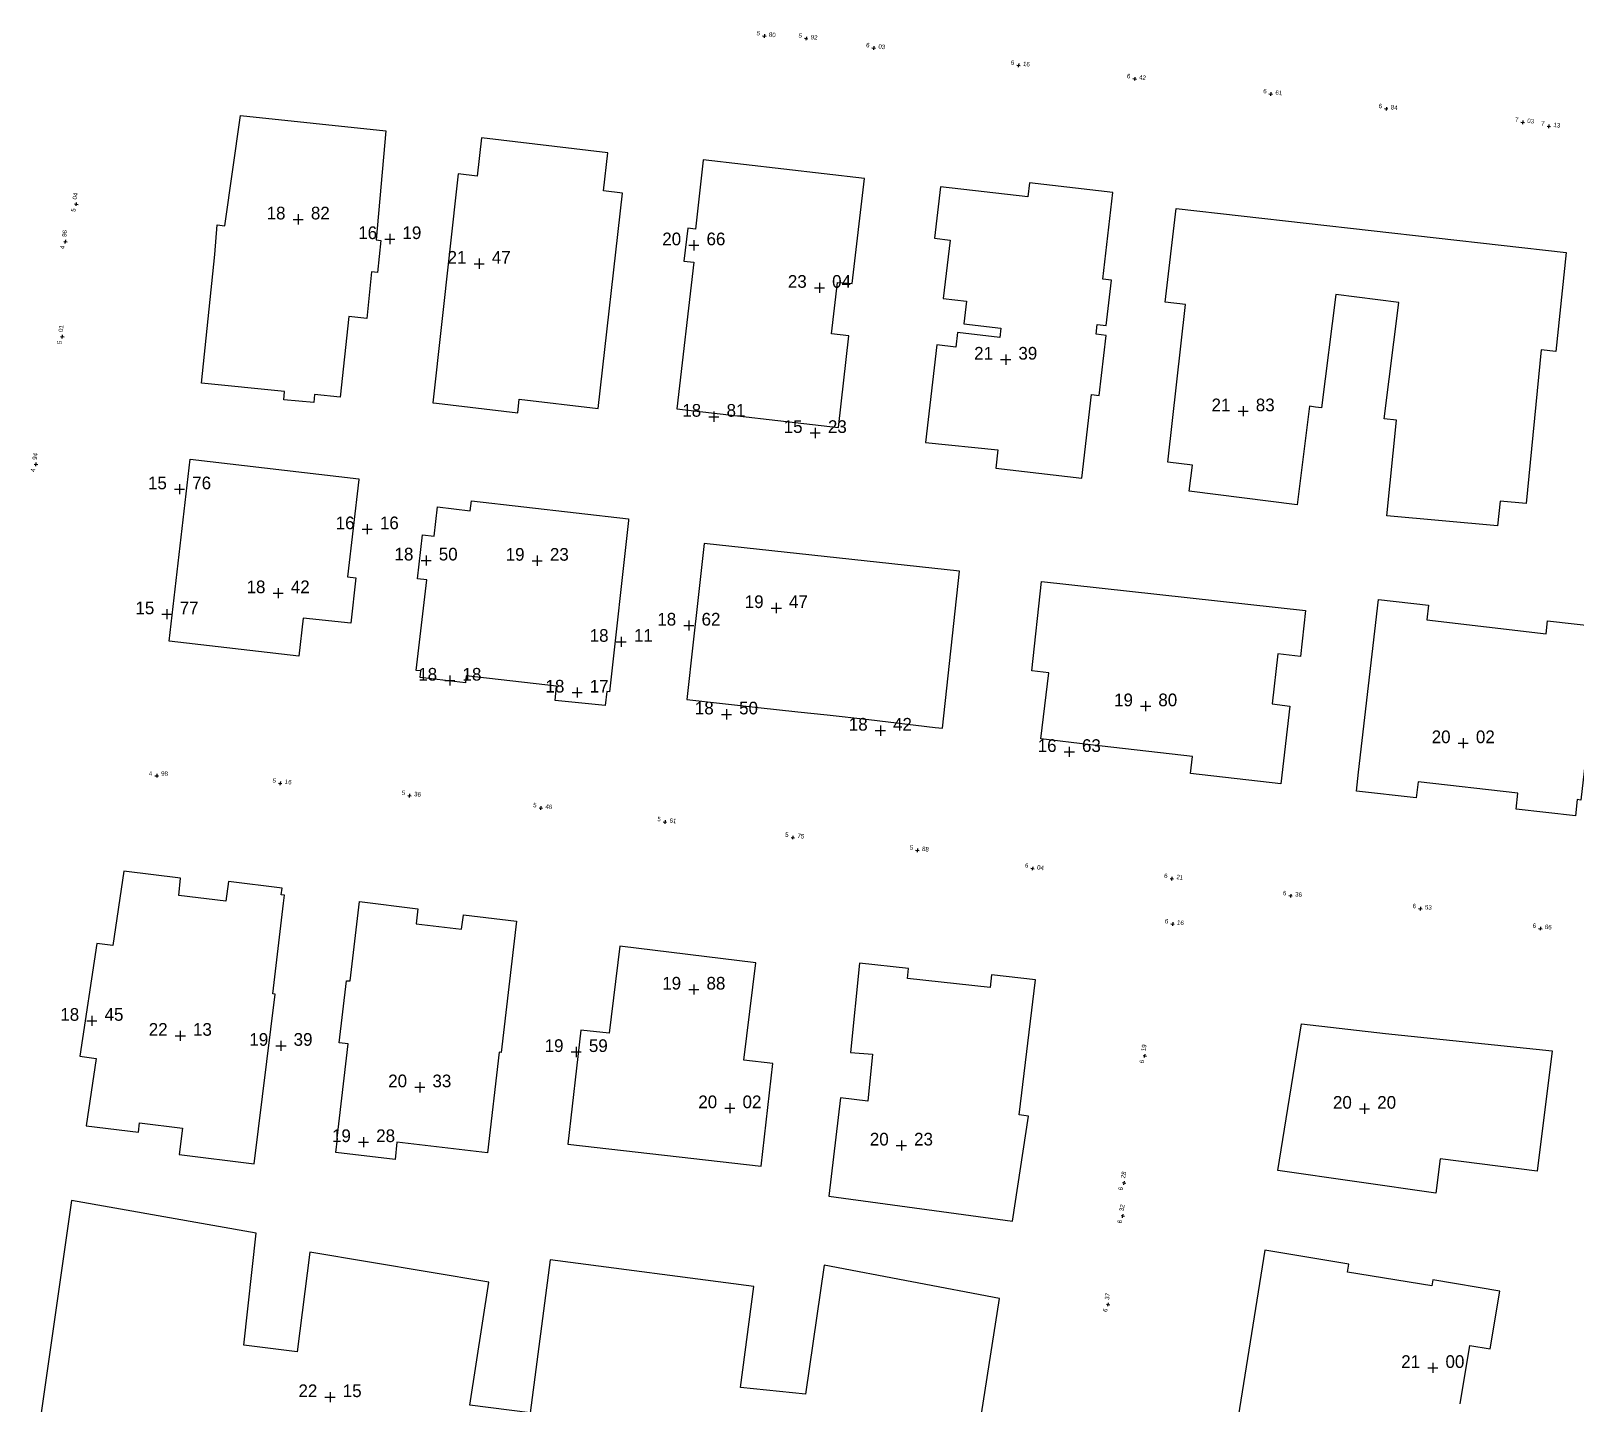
# Model space of a CAD drawing. Header units: inches. Extents: x 179019 to 255520, y 666000 to 809980.
# Drawn here: x 254856.5 to 254978.2, y 809458.8 to 809567 of the extents above; entities that cross this region are included whole.
import ezdxf
from ezdxf.enums import TextEntityAlignment as Align

# ---------------------------------------------------------------- set-up
doc = ezdxf.new("R2010")
doc.units = ezdxf.units.IN
doc.header["$MEASUREMENT"] = 0
for name, color, linetype in [('building levels', 6, 'Continuous'), ('orig buildings', 3, 'Continuous'), ('street levels', 5, 'Continuous')]:
    doc.layers.add(name, color=color, linetype=linetype)
doc.styles.add('hebtxt', font='hebtxt')

# ---------------------------------------------------------------- blocks, each defined once
blk = doc.blocks.new('1505')
for points in [[(-0.4, 0), (0.4, 0)], [(0, 0.4), (0, -0.4)]]:
    blk.add_lwpolyline(points)
at = {"style": 'hebtxt'}
blk.add_attdef('METER', text='', height=2, dxfattribs=at).set_placement((-1, 0), align=Align.RIGHT)
blk.add_attdef('CENTIMETER', (1, 0), '', height=2, dxfattribs=at)
blk = doc.blocks.new('1503')
for points in [[(-0.4, 0), (0.4, 0)], [(0, 0.4), (0, -0.4)]]:
    blk.add_lwpolyline(points)
at = {"style": 'hebtxt'}
blk.add_attdef('METER', text='', height=2, dxfattribs=at).set_placement((-1, 0), align=Align.RIGHT)
blk.add_attdef('CENTIMETER', (1, 0), '', height=2, dxfattribs=at)

msp = doc.modelspace()

# ---------------------------------------------------------------- linework, layer by layer
at = {"layer": 'orig buildings'}
for points in [[(254876.42, 809537.9), (254876.47, 809538.55), (254869.91, 809539.21), (254870.98, 809549.35), (254870.98, 809549.35), (254871.16, 809551.67), (254871.75, 809551.61), (254872.99, 809560.3), (254884.45, 809559.1), (254883.69, 809550.5), (254884.05, 809550.45), (254883.79, 809547.93), (254883.33, 809547.98), (254882.94, 809544.31), (254881.53, 809544.45), (254880.86, 809538.09), (254878.83, 809538.3), (254878.76, 809537.68), (254876.42, 809537.9)], [(254888.43, 809537.62), (254894.84, 809536.87), (254894.96, 809537.94), (254901.18, 809537.21), (254903.09, 809554.19), (254901.59, 809554.37), (254901.94, 809557.37), (254891.99, 809558.53), (254891.64, 809555.53), (254890.14, 809555.71), (254888.14, 809537.65), (254888.43, 809537.62)]]:
    msp.add_lwpolyline(points, close=True, dxfattribs=at)
for points, elevation in [([(254909.47, 809556.77), (254908.84, 809551.34), (254908.24, 809551.41), (254907.94, 809548.83), (254908.73, 809548.74), (254907.39, 809537.19), (254920.11, 809535.72), (254920.94, 809542.93), (254919.57, 809543.09), (254920.04, 809547.15), (254921.21, 809547.05), (254922.17, 809555.34), (254909.47, 809556.8), (254909.47, 809556.77)], 0), ([(254926.98, 809534.53), (254932.68, 809533.96), (254932.51, 809532.5), (254939.3, 809531.71), (254940.07, 809538.31), (254940.67, 809538.24), (254941.22, 809542.97), (254940.42, 809543.06), (254940.51, 809543.83), (254941.23, 809543.74), (254941.64, 809547.32), (254940.96, 809547.4), (254941.75, 809554.23), (254935.17, 809554.99), (254935.04, 809553.9), (254928.15, 809554.69), (254927.68, 809550.62), (254928.92, 809550.47), (254928.38, 809545.88), (254930.21, 809545.67), (254930, 809543.87), (254932.92, 809543.53), (254932.83, 809542.8), (254929.51, 809543.19), (254929.38, 809542.04), (254927.87, 809542.22), (254926.98, 809534.53)], 0.12), ([(254946.74, 809552.97), (254977.46, 809549.49), (254976.66, 809541.71), (254975.5, 809541.83), (254974.31, 809529.71), (254972.27, 809529.91), (254972.07, 809527.97), (254963.35, 809528.76), (254964.09, 809536.29), (254963.14, 809536.39), (254964.29, 809545.56), (254959.31, 809546.19), (254958.2, 809537.26), (254957.72, 809537.32), (254957.24, 809537.38), (254956.26, 809529.61), (254947.75, 809530.68), (254948.01, 809532.75), (254946.08, 809532.99), (254947.46, 809545.41), (254945.86, 809545.6)], 25.71), ([(254882.32, 809531.62), (254881.43, 809523.93), (254882.09, 809523.86), (254881.68, 809520.29), (254877.94, 809520.69), (254877.59, 809517.7), (254867.36, 809518.87), (254869.03, 809533.21), (254882.33, 809531.67), (254882.32, 809531.62)], 0.12), ([(254903.56, 809528.38), (254902.08, 809514.87), (254901.87, 809514.89), (254901.74, 809513.79), (254897.78, 809514.18), (254897.91, 809515.33), (254890.78, 809516.13), (254890.72, 809515.59), (254887.15, 809516), (254887.21, 809516.53), (254886.85, 809516.57), (254887.68, 809523.71), (254886.95, 809523.79), (254887.35, 809527.24), (254888.25, 809527.14), (254888.51, 809529.45), (254891.1, 809529.15), (254891.19, 809529.93), (254903.58, 809528.5), (254903.56, 809528.38)], 0.12), ([(254961.1, 809508.54), (254962.67, 809522.16), (254966.61, 809521.71), (254966.48, 809520.54), (254975.89, 809519.46), (254976.01, 809520.47), (254980.21, 809519.99), (254979.59, 809514.67), (254980.94, 809514.51), (254980.48, 809510.52), (254979.12, 809510.68), (254978.62, 809506.35), (254978.34, 809506.38), (254978.2, 809505.1), (254973.53, 809505.64), (254973.67, 809506.9), (254965.81, 809507.77), (254965.66, 809506.52), (254960.94, 809507.06), (254961.11, 809508.54), (254961.1, 809508.54)], 0.12), ([(254860.84, 809480.66), (254864.95, 809480.16), (254865.04, 809480.9), (254868.42, 809480.49), (254868.16, 809478.4), (254874.08, 809477.67), (254875.72, 809491.05), (254875.55, 809491.07), (254876.39, 809498.21), (254876.46, 809498.85), (254876.21, 809498.87), (254876.28, 809499.39), (254872.05, 809499.92), (254871.83, 809498.37), (254868.14, 809498.83), (254868.27, 809500.19), (254863.8, 809500.75), (254862.92, 809494.89), (254861.66, 809495.05), (254860.32, 809486.16), (254861.62, 809485.98), (254860.84, 809480.66)], 0.12), ([(254890.57, 809497.29), (254894.74, 809496.8), (254893.53, 809486.46), (254893.39, 809486.47), (254892.46, 809478.54), (254885.32, 809479.37), (254885.17, 809478.02), (254880.51, 809478.57), (254880.64, 809479.68), (254880.61, 809479.71), (254881.48, 809487.13), (254880.78, 809487.22), (254881.35, 809492.11), (254881.64, 809492.11), (254882.37, 809498.35), (254886.98, 809497.77), (254886.85, 809496.58), (254890.42, 809496.18), (254890.57, 809497.27), (254890.57, 809497.28), (254890.57, 809497.29)], 21.23), ([(254898.8, 809479.22), (254914.04, 809477.48), (254914.96, 809485.57), (254912.66, 809485.85), (254913.61, 809493.53), (254902.9, 809494.82), (254902.05, 809487.97), (254899.82, 809488.22)], 20.87), ([(254922.43, 809482.61), (254920.27, 809482.89), (254919.35, 809475.13), (254933.83, 809473.16), (254935.1, 809481.42), (254934.37, 809481.53), (254935.66, 809492.19), (254932.19, 809492.56), (254932.08, 809491.57), (254925.55, 809492.29), (254925.65, 809493.06), (254921.77, 809493.49), (254921.08, 809486.46), (254922.8, 809486.31), (254922.43, 809482.61)], 20.55), ([(254954.75, 809477.16), (254956.6, 809488.72), (254963.23, 809487.96), (254976.37, 809486.57), (254975.18, 809477.11), (254967.54, 809478.06), (254967.2, 809475.37), (254954.75, 809477.16)], 0.12), ([(254932.82, 809467.06), (254918.99, 809469.7), (254917.51, 809459.52), (254912.4, 809460.05), (254913.45, 809468.01), (254897.4, 809470.12), (254895.81, 809458.04), (254891.07, 809458.66), (254892.56, 809468.34), (254878.47, 809470.71), (254877.45, 809462.86), (254873.25, 809463.39), (254874.24, 809472.22), (254859.68, 809474.79), (254856.94, 809455.67), (254929.76, 809447.55)], 22.03)]:
    msp.add_lwpolyline(points, close=True, dxfattribs=dict(at, elevation=elevation))
for points in [[(254928.31, 809512.01, 0.12), (254929.67, 809524.38, 0.86), (254909.53, 809526.57, 1.01), (254909.04, 809522.08, 0.68), (254908.68, 809518.78, 0.45), (254908.18, 809514.27, 0.12), (254913.78, 809513.65, 0.28), (254916.92, 809513.31, 0.37), (254919.24, 809513.06, 0.43), (254922.51, 809512.7, 0.52), (254927.74, 809512.07, 0.1), (254928.31, 809512.01, 0.12)], [(254956.92, 809521.28, 1.22), (254956.53, 809517.67, 1.13), (254954.74, 809517.87, 1.65), (254954.31, 809513.93, 2.17), (254955.69, 809513.75, 2.2), (254954.98, 809507.63, 0.53), (254947.87, 809508.45, 0.59), (254948.02, 809509.78, 1.94), (254939.99, 809510.7, 0.71), (254936.07, 809511.17, 0.12), (254936.7, 809516.38, 2.02), (254935.36, 809516.53, 2.08), (254936.13, 809523.57, 2.56), (254956.92, 809521.28, 1.22)]]:
    msp.add_polyline3d(points, close=True, dxfattribs=at)
msp.add_polyline3d([(254969.11, 809458.77, -0.87), (254969.88, 809463.37, -0.93), (254971.49, 809463.1, -1.1), (254972.24, 809467.65, -1.26), (254966.97, 809468.53, -0.18), (254966.89, 809468.05, -0.18), (254960.23, 809469.15, 0.37), (254960.33, 809469.76, 0.27), (254953.73, 809470.86, 0.12), (254947.86, 809434.24, -0.92)], dxfattribs=at)

# ---------------------------------------------------------------- block references
at = {"layer": 'building levels'}
ref = msp.add_blockref('1505', (254877.54, 809552.11, 18.82), dxfattribs=at)
ref.add_attrib('METER', '18', dxfattribs={"layer": '0', "height": 1, "style": 'hebtxt'}).set_placement((254876.54, 809552.11, 18.82), align=Align.RIGHT)
ref.add_attrib('CENTIMETER', '82', (254878.54, 809552.11, 18.82), dxfattribs={"layer": '0', "height": 1, "style": 'hebtxt'})
ref = msp.add_blockref('1505', (254884.76, 809550.56, 16.19), dxfattribs=at)
ref.add_attrib('METER', '16', dxfattribs={"layer": '0', "height": 1, "style": 'hebtxt'}).set_placement((254883.76, 809550.56, 16.19), align=Align.RIGHT)
ref.add_attrib('CENTIMETER', '19', (254885.76, 809550.56, 16.19), dxfattribs={"layer": '0', "height": 1, "style": 'hebtxt'})
ref = msp.add_blockref('1505', (254908.72, 809550.07, 20.66), dxfattribs=at)
ref.add_attrib('METER', '20', dxfattribs={"layer": '0', "height": 1, "style": 'hebtxt'}).set_placement((254907.72, 809550.07, 20.66), align=Align.RIGHT)
ref.add_attrib('CENTIMETER', '66', (254909.72, 809550.07, 20.66), dxfattribs={"layer": '0', "height": 1, "style": 'hebtxt'})
ref = msp.add_blockref('1505', (254891.8, 809548.62, 21.47), dxfattribs=at)
ref.add_attrib('METER', '21', dxfattribs={"layer": '0', "height": 1, "style": 'hebtxt'}).set_placement((254890.8, 809548.62, 21.47), align=Align.RIGHT)
ref.add_attrib('CENTIMETER', '47', (254892.8, 809548.62, 21.47), dxfattribs={"layer": '0', "height": 1, "style": 'hebtxt'})
ref = msp.add_blockref('1505', (254918.62, 809546.72, 23.04), dxfattribs=at)
ref.add_attrib('METER', '23', dxfattribs={"layer": '0', "height": 1, "style": 'hebtxt'}).set_placement((254917.62, 809546.72, 23.04), align=Align.RIGHT)
ref.add_attrib('CENTIMETER', '04', (254919.62, 809546.72, 23.04), dxfattribs={"layer": '0', "height": 1, "style": 'hebtxt'})
ref = msp.add_blockref('1505', (254933.3, 809541.06, 21.39), dxfattribs=at)
ref.add_attrib('METER', '21', dxfattribs={"layer": '0', "height": 1, "style": 'hebtxt'}).set_placement((254932.3, 809541.06, 21.39), align=Align.RIGHT)
ref.add_attrib('CENTIMETER', '39', (254934.3, 809541.06, 21.39), dxfattribs={"layer": '0', "height": 1, "style": 'hebtxt'})
ref = msp.add_blockref('1505', (254910.3, 809536.56, 18.81), dxfattribs=at)
ref.add_attrib('METER', '18', dxfattribs={"layer": '0', "height": 1, "style": 'hebtxt'}).set_placement((254909.3, 809536.56, 18.81), align=Align.RIGHT)
ref.add_attrib('CENTIMETER', '81', (254911.3, 809536.56, 18.81), dxfattribs={"layer": '0', "height": 1, "style": 'hebtxt'})
ref = msp.add_blockref('1505', (254952.01, 809536.99, 21.83), dxfattribs=at)
ref.add_attrib('METER', '21', dxfattribs={"layer": '0', "height": 1, "style": 'hebtxt'}).set_placement((254951.01, 809536.99, 21.83), align=Align.RIGHT)
ref.add_attrib('CENTIMETER', '83', (254953.01, 809536.99, 21.83), dxfattribs={"layer": '0', "height": 1, "style": 'hebtxt'})
ref = msp.add_blockref('1505', (254918.29, 809535.28, 15.23), dxfattribs=at)
ref.add_attrib('METER', '15', dxfattribs={"layer": '0', "height": 1, "style": 'hebtxt'}).set_placement((254917.29, 809535.28, 15.23), align=Align.RIGHT)
ref.add_attrib('CENTIMETER', '23', (254919.29, 809535.28, 15.23), dxfattribs={"layer": '0', "height": 1, "style": 'hebtxt'})
ref = msp.add_blockref('1505', (254868.19, 809530.85, 15.76), dxfattribs=at)
ref.add_attrib('METER', '15', dxfattribs={"layer": '0', "height": 1, "style": 'hebtxt'}).set_placement((254867.19, 809530.84, 15.76), align=Align.RIGHT)
ref.add_attrib('CENTIMETER', '76', (254869.19, 809530.84, 15.76), dxfattribs={"layer": '0', "height": 1, "style": 'hebtxt'})
ref = msp.add_blockref('1505', (254882.98, 809527.69, 16.16), dxfattribs=at)
ref.add_attrib('METER', '16', dxfattribs={"layer": '0', "height": 1, "style": 'hebtxt'}).set_placement((254881.98, 809527.69, 16.16), align=Align.RIGHT)
ref.add_attrib('CENTIMETER', '16', (254883.98, 809527.69, 16.16), dxfattribs={"layer": '0', "height": 1, "style": 'hebtxt'})
ref = msp.add_blockref('1505', (254887.62, 809525.23, 18.5), dxfattribs=at)
ref.add_attrib('METER', '18', dxfattribs={"layer": '0', "height": 1, "style": 'hebtxt'}).set_placement((254886.62, 809525.23, 18.5), align=Align.RIGHT)
ref.add_attrib('CENTIMETER', '50', (254888.62, 809525.23, 18.5), dxfattribs={"layer": '0', "height": 1, "style": 'hebtxt'})
ref = msp.add_blockref('1505', (254896.38, 809525.21, 19.23), dxfattribs=at)
ref.add_attrib('METER', '19', dxfattribs={"layer": '0', "height": 1, "style": 'hebtxt'}).set_placement((254895.38, 809525.21, 19.23), align=Align.RIGHT)
ref.add_attrib('CENTIMETER', '23', (254897.38, 809525.21, 19.23), dxfattribs={"layer": '0', "height": 1, "style": 'hebtxt'})
ref = msp.add_blockref('1505', (254875.96, 809522.65, 18.42), dxfattribs=at)
ref.add_attrib('METER', '18', dxfattribs={"layer": '0', "height": 1, "style": 'hebtxt'}).set_placement((254874.96, 809522.65, 18.42), align=Align.RIGHT)
ref.add_attrib('CENTIMETER', '42', (254876.96, 809522.65, 18.42), dxfattribs={"layer": '0', "height": 1, "style": 'hebtxt'})
ref = msp.add_blockref('1505', (254915.22, 809521.48, 19.47), dxfattribs=at)
ref.add_attrib('METER', '19', dxfattribs={"layer": '0', "height": 1, "style": 'hebtxt'}).set_placement((254914.22, 809521.48, 19.47), align=Align.RIGHT)
ref.add_attrib('CENTIMETER', '47', (254916.22, 809521.48, 19.47), dxfattribs={"layer": '0', "height": 1, "style": 'hebtxt'})
ref = msp.add_blockref('1505', (254867.2, 809520.99, 15.77), dxfattribs=at)
ref.add_attrib('METER', '15', dxfattribs={"layer": '0', "height": 1, "style": 'hebtxt'}).set_placement((254866.2, 809520.99, 15.77), align=Align.RIGHT)
ref.add_attrib('CENTIMETER', '77', (254868.2, 809520.99, 15.77), dxfattribs={"layer": '0', "height": 1, "style": 'hebtxt'})
ref = msp.add_blockref('1505', (254908.33, 809520.1, 18.62), dxfattribs=at)
ref.add_attrib('METER', '18', dxfattribs={"layer": '0', "height": 1, "style": 'hebtxt'}).set_placement((254907.33, 809520.1, 18.62), align=Align.RIGHT)
ref.add_attrib('CENTIMETER', '62', (254909.33, 809520.1, 18.62), dxfattribs={"layer": '0', "height": 1, "style": 'hebtxt'})
ref = msp.add_blockref('1505', (254903, 809518.82, 18.11), dxfattribs=at)
ref.add_attrib('METER', '18', dxfattribs={"layer": '0', "height": 1, "style": 'hebtxt'}).set_placement((254902, 809518.82, 18.11), align=Align.RIGHT)
ref.add_attrib('CENTIMETER', '11', (254904, 809518.82, 18.11), dxfattribs={"layer": '0', "height": 1, "style": 'hebtxt'})
ref = msp.add_blockref('1505', (254889.49, 809515.77, 18.18), dxfattribs=at)
ref.add_attrib('METER', '18', dxfattribs={"layer": '0', "height": 1, "style": 'hebtxt'}).set_placement((254888.49, 809515.76, 18.18), align=Align.RIGHT)
ref.add_attrib('CENTIMETER', '18', (254890.49, 809515.76, 18.18), dxfattribs={"layer": '0', "height": 1, "style": 'hebtxt'})
ref = msp.add_blockref('1505', (254899.52, 809514.82, 18.17), dxfattribs=at)
ref.add_attrib('METER', '18', dxfattribs={"layer": '0', "height": 1, "style": 'hebtxt'}).set_placement((254898.52, 809514.82, 18.17), align=Align.RIGHT)
ref.add_attrib('CENTIMETER', '17', (254900.52, 809514.82, 18.17), dxfattribs={"layer": '0', "height": 1, "style": 'hebtxt'})
ref = msp.add_blockref('1505', (254911.29, 809513.1, 18.5), dxfattribs=at)
ref.add_attrib('METER', '18', dxfattribs={"layer": '0', "height": 1, "style": 'hebtxt'}).set_placement((254910.29, 809513.1, 18.5), align=Align.RIGHT)
ref.add_attrib('CENTIMETER', '50', (254912.29, 809513.1, 18.5), dxfattribs={"layer": '0', "height": 1, "style": 'hebtxt'})
ref = msp.add_blockref('1505', (254944.33, 809513.74, 19.8), dxfattribs=at)
ref.add_attrib('METER', '19', dxfattribs={"layer": '0', "height": 1, "style": 'hebtxt'}).set_placement((254943.33, 809513.74, 19.8), align=Align.RIGHT)
ref.add_attrib('CENTIMETER', '80', (254945.33, 809513.74, 19.8), dxfattribs={"layer": '0', "height": 1, "style": 'hebtxt'})
ref = msp.add_blockref('1505', (254923.42, 809511.82, 18.42), dxfattribs=at)
ref.add_attrib('METER', '18', dxfattribs={"layer": '0', "height": 1, "style": 'hebtxt'}).set_placement((254922.42, 809511.82, 18.42), align=Align.RIGHT)
ref.add_attrib('CENTIMETER', '42', (254924.42, 809511.82, 18.42), dxfattribs={"layer": '0', "height": 1, "style": 'hebtxt'})
ref = msp.add_blockref('1505', (254969.36, 809510.83, 20.02), dxfattribs=at)
ref.add_attrib('METER', '20', dxfattribs={"layer": '0', "height": 1, "style": 'hebtxt'}).set_placement((254968.36, 809510.83, 20.02), align=Align.RIGHT)
ref.add_attrib('CENTIMETER', '02', (254970.36, 809510.83, 20.02), dxfattribs={"layer": '0', "height": 1, "style": 'hebtxt'})
ref = msp.add_blockref('1505', (254938.31, 809510.15, 16.63), dxfattribs=at)
ref.add_attrib('METER', '16', dxfattribs={"layer": '0', "height": 1, "style": 'hebtxt'}).set_placement((254937.31, 809510.14, 16.63), align=Align.RIGHT)
ref.add_attrib('CENTIMETER', '63', (254939.31, 809510.14, 16.63), dxfattribs={"layer": '0', "height": 1, "style": 'hebtxt'})
ref = msp.add_blockref('1505', (254908.72, 809491.42, 19.88), dxfattribs=at)
ref.add_attrib('METER', '19', dxfattribs={"layer": '0', "height": 1, "style": 'hebtxt'}).set_placement((254907.72, 809491.41, 19.88), align=Align.RIGHT)
ref.add_attrib('CENTIMETER', '88', (254909.72, 809491.41, 19.88), dxfattribs={"layer": '0', "height": 1, "style": 'hebtxt'})
ref = msp.add_blockref('1505', (254861.28, 809488.95, 18.45), dxfattribs=at)
ref.add_attrib('METER', '18', dxfattribs={"layer": '0', "height": 1, "style": 'hebtxt'}).set_placement((254860.28, 809488.95, 18.45), align=Align.RIGHT)
ref.add_attrib('CENTIMETER', '45', (254862.28, 809488.95, 18.45), dxfattribs={"layer": '0', "height": 1, "style": 'hebtxt'})
ref = msp.add_blockref('1505', (254868.25, 809487.77, 22.13), dxfattribs=at)
ref.add_attrib('METER', '22', dxfattribs={"layer": '0', "height": 1, "style": 'hebtxt'}).set_placement((254867.25, 809487.77, 22.13), align=Align.RIGHT)
ref.add_attrib('CENTIMETER', '13', (254869.25, 809487.77, 22.13), dxfattribs={"layer": '0', "height": 1, "style": 'hebtxt'})
ref = msp.add_blockref('1505', (254876.18, 809486.98, 19.39), dxfattribs=at)
ref.add_attrib('METER', '19', dxfattribs={"layer": '0', "height": 1, "style": 'hebtxt'}).set_placement((254875.18, 809486.98, 19.39), align=Align.RIGHT)
ref.add_attrib('CENTIMETER', '39', (254877.18, 809486.98, 19.39), dxfattribs={"layer": '0', "height": 1, "style": 'hebtxt'})
ref = msp.add_blockref('1505', (254899.45, 809486.49, 19.59), dxfattribs=at)
ref.add_attrib('METER', '19', dxfattribs={"layer": '0', "height": 1, "style": 'hebtxt'}).set_placement((254898.45, 809486.49, 19.59), align=Align.RIGHT)
ref.add_attrib('CENTIMETER', '59', (254900.45, 809486.49, 19.59), dxfattribs={"layer": '0', "height": 1, "style": 'hebtxt'})
ref = msp.add_blockref('1505', (254887.12, 809483.71, 20.33), dxfattribs=at)
ref.add_attrib('METER', '20', dxfattribs={"layer": '0', "height": 1, "style": 'hebtxt'}).set_placement((254886.12, 809483.71, 20.33), align=Align.RIGHT)
ref.add_attrib('CENTIMETER', '33', (254888.12, 809483.71, 20.33), dxfattribs={"layer": '0', "height": 1, "style": 'hebtxt'})
ref = msp.add_blockref('1505', (254911.56, 809482.06, 20.02), dxfattribs=at)
ref.add_attrib('METER', '20', dxfattribs={"layer": '0', "height": 1, "style": 'hebtxt'}).set_placement((254910.56, 809482.06, 20.02), align=Align.RIGHT)
ref.add_attrib('CENTIMETER', '02', (254912.56, 809482.06, 20.02), dxfattribs={"layer": '0', "height": 1, "style": 'hebtxt'})
ref = msp.add_blockref('1505', (254961.58, 809482.02, 20.2), dxfattribs=at)
ref.add_attrib('METER', '20', dxfattribs={"layer": '0', "height": 1, "style": 'hebtxt'}).set_placement((254960.58, 809482.02, 20.2), align=Align.RIGHT)
ref.add_attrib('CENTIMETER', '20', (254962.58, 809482.02, 20.2), dxfattribs={"layer": '0', "height": 1, "style": 'hebtxt'})
ref = msp.add_blockref('1505', (254882.69, 809479.39, 19.28), dxfattribs=at)
ref.add_attrib('METER', '19', dxfattribs={"layer": '0', "height": 1, "style": 'hebtxt'}).set_placement((254881.69, 809479.39, 19.28), align=Align.RIGHT)
ref.add_attrib('CENTIMETER', '28', (254883.69, 809479.39, 19.28), dxfattribs={"layer": '0', "height": 1, "style": 'hebtxt'})
ref = msp.add_blockref('1505', (254925.08, 809479.12, 20.23), dxfattribs=at)
ref.add_attrib('METER', '20', dxfattribs={"layer": '0', "height": 1, "style": 'hebtxt'}).set_placement((254924.08, 809479.12, 20.23), align=Align.RIGHT)
ref.add_attrib('CENTIMETER', '23', (254926.08, 809479.12, 20.23), dxfattribs={"layer": '0', "height": 1, "style": 'hebtxt'})
ref = msp.add_blockref('1505', (254966.96, 809461.59, 21), dxfattribs=at)
ref.add_attrib('METER', '21', dxfattribs={"layer": '0', "height": 1, "style": 'hebtxt'}).set_placement((254965.96, 809461.59, 21), align=Align.RIGHT)
ref.add_attrib('CENTIMETER', '00', (254967.96, 809461.59, 21), dxfattribs={"layer": '0', "height": 1, "style": 'hebtxt'})
ref = msp.add_blockref('1505', (254880.05, 809459.29, 22.15), dxfattribs=at)
ref.add_attrib('METER', '22', dxfattribs={"layer": '0', "height": 1, "style": 'hebtxt'}).set_placement((254879.05, 809459.29, 22.15), align=Align.RIGHT)
ref.add_attrib('CENTIMETER', '15', (254881.05, 809459.29, 22.15), dxfattribs={"layer": '0', "height": 1, "style": 'hebtxt'})
at = {"layer": 'street levels'}
ref = msp.add_blockref('1503', (254914.27, 809566.56), dxfattribs=dict(at, xscale=0.35, yscale=0.35, zscale=0.35, rotation=353.6098687653338))
ref.add_attrib('METER', '5', dxfattribs={"layer": '0', "height": 0.35, "rotation": 353.6099, "style": 'hebtxt'}).set_placement((254913.92, 809566.6), align=Align.RIGHT)
ref.add_attrib('CENTIMETER', '80', (254914.62, 809566.52), dxfattribs={"layer": '0', "height": 0.35, "rotation": 353.6099, "style": 'hebtxt'})
ref = msp.add_blockref('1503', (254917.57, 809566.37, 5.92), dxfattribs=dict(at, xscale=0.35, yscale=0.35, zscale=0.35, rotation=352.0538770149296))
ref.add_attrib('METER', '5', dxfattribs={"layer": '0', "height": 0.35, "rotation": 352.0539, "style": 'hebtxt'}).set_placement((254917.22, 809566.41, 5.92), align=Align.RIGHT)
ref.add_attrib('CENTIMETER', '92', (254917.91, 809566.32, 5.92), dxfattribs={"layer": '0', "height": 0.35, "rotation": 352.0539, "style": 'hebtxt'})
ref = msp.add_blockref('1503', (254922.9, 809565.62, 6.03), dxfattribs=dict(at, xscale=0.35, yscale=0.35, zscale=0.35, rotation=353.1340519793216))
ref.add_attrib('METER', '6', dxfattribs={"layer": '0', "height": 0.35, "rotation": 353.1341, "style": 'hebtxt'}).set_placement((254922.55, 809565.66, 6.03), align=Align.RIGHT)
ref.add_attrib('CENTIMETER', '03', (254923.25, 809565.58, 6.03), dxfattribs={"layer": '0', "height": 0.35, "rotation": 353.1341, "style": 'hebtxt'})
ref = msp.add_blockref('1503', (254934.31, 809564.25), dxfattribs=dict(at, xscale=0.35, yscale=0.35, zscale=0.35, rotation=353.6098687653027))
ref.add_attrib('METER', '6', dxfattribs={"layer": '0', "height": 0.35, "rotation": 353.6099, "style": 'hebtxt'}).set_placement((254933.96, 809564.28), align=Align.RIGHT)
ref.add_attrib('CENTIMETER', '16', (254934.65, 809564.21), dxfattribs={"layer": '0', "height": 0.35, "rotation": 353.6099, "style": 'hebtxt'})
ref = msp.add_blockref('1503', (254943.46, 809563.19, 6.43), dxfattribs=dict(at, xscale=0.35, yscale=0.35, zscale=0.35, rotation=353.6001037122236))
ref.add_attrib('METER', '6', dxfattribs={"layer": '0', "height": 0.35, "rotation": 353.6001, "style": 'hebtxt'}).set_placement((254943.11, 809563.22, 6.43), align=Align.RIGHT)
ref.add_attrib('CENTIMETER', '42', (254943.8, 809563.15, 6.43), dxfattribs={"layer": '0', "height": 0.35, "rotation": 353.6001, "style": 'hebtxt'})
ref = msp.add_blockref('1503', (254954.19, 809561.99), dxfattribs=dict(at, xscale=0.35, yscale=0.35, zscale=0.35, rotation=353.6098687651902))
ref.add_attrib('METER', '6', dxfattribs={"layer": '0', "height": 0.35, "rotation": 353.6099, "style": 'hebtxt'}).set_placement((254953.85, 809562.03), align=Align.RIGHT)
ref.add_attrib('CENTIMETER', '61', (254954.54, 809561.95), dxfattribs={"layer": '0', "height": 0.35, "rotation": 353.6099, "style": 'hebtxt'})
ref = msp.add_blockref('1503', (254963.29, 809560.83, 6.85), dxfattribs=dict(at, xscale=0.35, yscale=0.35, zscale=0.35, rotation=353.5003408024268))
ref.add_attrib('METER', '6', dxfattribs={"layer": '0', "height": 0.35, "rotation": 353.5003, "style": 'hebtxt'}).set_placement((254962.94, 809560.86, 6.85), align=Align.RIGHT)
ref.add_attrib('CENTIMETER', '84', (254963.63, 809560.79, 6.85), dxfattribs={"layer": '0', "height": 0.35, "rotation": 353.5003, "style": 'hebtxt'})
ref = msp.add_blockref('1503', (254974.04, 809559.76), dxfattribs=dict(at, xscale=0.35, yscale=0.35, zscale=0.35, rotation=353.609868765199))
ref.add_attrib('METER', '7', dxfattribs={"layer": '0', "height": 0.35, "rotation": 353.6099, "style": 'hebtxt'}).set_placement((254973.7, 809559.8), align=Align.RIGHT)
ref.add_attrib('CENTIMETER', '03', (254974.39, 809559.72), dxfattribs={"layer": '0', "height": 0.35, "rotation": 353.6099, "style": 'hebtxt'})
ref = msp.add_blockref('1503', (254976.1, 809559.44, 7.14), dxfattribs=dict(at, xscale=0.35, yscale=0.35, zscale=0.35, rotation=353.3886497805269))
ref.add_attrib('METER', '7', dxfattribs={"layer": '0', "height": 0.35, "rotation": 353.3886, "style": 'hebtxt'}).set_placement((254975.75, 809559.48, 7.14), align=Align.RIGHT)
ref.add_attrib('CENTIMETER', '13', (254976.45, 809559.4, 7.14), dxfattribs={"layer": '0', "height": 0.35, "rotation": 353.3886, "style": 'hebtxt'})
ref = msp.add_blockref('1503', (254860.05, 809553.31, 4.94), dxfattribs=dict(at, xscale=0.35, yscale=0.35, zscale=0.35, rotation=82.68197465187623))
ref.add_attrib('METER', '5', dxfattribs={"layer": '0', "height": 0.35, "rotation": 82.682, "style": 'hebtxt'}).set_placement((254860.01, 809552.96, 4.94), align=Align.RIGHT)
ref.add_attrib('CENTIMETER', '04', (254860.1, 809553.66, 4.94), dxfattribs={"layer": '0', "height": 0.35, "rotation": 82.682, "style": 'hebtxt'})
ref = msp.add_blockref('1503', (254859.2, 809550.36), dxfattribs=dict(at, xscale=0.35, yscale=0.35, zscale=0.35, rotation=81.05622265082215))
ref.add_attrib('METER', '4', dxfattribs={"layer": '0', "height": 0.35, "rotation": 81.0562, "style": 'hebtxt'}).set_placement((254859.15, 809550.02), align=Align.RIGHT)
ref.add_attrib('CENTIMETER', '96', (254859.26, 809550.71), dxfattribs={"layer": '0', "height": 0.35, "rotation": 81.0562, "style": 'hebtxt'})
ref = msp.add_blockref('1503', (254858.95, 809542.87, 4.91), dxfattribs=dict(at, xscale=0.35, yscale=0.35, zscale=0.35, rotation=83.57477705637434))
ref.add_attrib('METER', '5', dxfattribs={"layer": '0', "height": 0.35, "rotation": 83.5748, "style": 'hebtxt'}).set_placement((254858.92, 809542.52, 4.91), align=Align.RIGHT)
ref.add_attrib('CENTIMETER', '01', (254858.99, 809543.22, 4.91), dxfattribs={"layer": '0', "height": 0.35, "rotation": 83.5748, "style": 'hebtxt'})
ref = msp.add_blockref('1503', (254856.88, 809532.8, 4.83), dxfattribs=dict(at, xscale=0.35, yscale=0.35, zscale=0.35, rotation=81.85325883131803))
ref.add_attrib('METER', '4', dxfattribs={"layer": '0', "height": 0.35, "rotation": 81.8533, "style": 'hebtxt'}).set_placement((254856.83, 809532.45, 4.83), align=Align.RIGHT)
ref.add_attrib('CENTIMETER', '94', (254856.93, 809533.14, 4.83), dxfattribs={"layer": '0', "height": 0.35, "rotation": 81.8533, "style": 'hebtxt'})
ref = msp.add_blockref('1503', (254866.39, 809508.26, 4.87), dxfattribs=dict(at, xscale=0.35, yscale=0.35, zscale=0.35, rotation=0.017923327885357))
ref.add_attrib('METER', '4', dxfattribs={"layer": '0', "height": 0.35, "rotation": 0.0179, "style": 'hebtxt'}).set_placement((254866.04, 809508.26, 4.87), align=Align.RIGHT)
ref.add_attrib('CENTIMETER', '98', (254866.74, 809508.26, 4.87), dxfattribs={"layer": '0', "height": 0.35, "rotation": 0.0179, "style": 'hebtxt'})
ref = msp.add_blockref('1503', (254876.12, 809507.67, 5.06), dxfattribs=dict(at, xscale=0.35, yscale=0.35, zscale=0.35, rotation=354.0311289769937))
ref.add_attrib('METER', '5', dxfattribs={"layer": '0', "height": 0.35, "rotation": 354.0311, "style": 'hebtxt'}).set_placement((254875.77, 809507.7, 5.06), align=Align.RIGHT)
ref.add_attrib('CENTIMETER', '16', (254876.47, 809507.63, 5.06), dxfattribs={"layer": '0', "height": 0.35, "rotation": 354.0311, "style": 'hebtxt'})
ref = msp.add_blockref('1503', (254886.31, 809506.69, 5.25), dxfattribs=dict(at, xscale=0.35, yscale=0.35, zscale=0.35, rotation=353.9105948614618))
ref.add_attrib('METER', '5', dxfattribs={"layer": '0', "height": 0.35, "rotation": 353.9106, "style": 'hebtxt'}).set_placement((254885.96, 809506.73, 5.25), align=Align.RIGHT)
ref.add_attrib('CENTIMETER', '36', (254886.66, 809506.66, 5.25), dxfattribs={"layer": '0', "height": 0.35, "rotation": 353.9106, "style": 'hebtxt'})
ref = msp.add_blockref('1503', (254896.66, 809505.72, 5.35), dxfattribs=dict(at, xscale=0.35, yscale=0.35, zscale=0.35, rotation=353.3504795039743))
ref.add_attrib('METER', '5', dxfattribs={"layer": '0', "height": 0.35, "rotation": 353.3505, "style": 'hebtxt'}).set_placement((254896.31, 809505.76, 5.35), align=Align.RIGHT)
ref.add_attrib('CENTIMETER', '46', (254897.01, 809505.68, 5.35), dxfattribs={"layer": '0', "height": 0.35, "rotation": 353.3505, "style": 'hebtxt'})
ref = msp.add_blockref('1503', (254906.44, 809504.62, 5.5), dxfattribs=dict(at, xscale=0.35, yscale=0.35, zscale=0.35, rotation=353.1124306222366))
ref.add_attrib('METER', '5', dxfattribs={"layer": '0', "height": 0.35, "rotation": 353.1124, "style": 'hebtxt'}).set_placement((254906.1, 809504.66, 5.5), align=Align.RIGHT)
ref.add_attrib('CENTIMETER', '61', (254906.79, 809504.57, 5.5), dxfattribs={"layer": '0', "height": 0.35, "rotation": 353.1124, "style": 'hebtxt'})
ref = msp.add_blockref('1503', (254916.52, 809503.39, 5.65), dxfattribs=dict(at, xscale=0.35, yscale=0.35, zscale=0.35, rotation=354.190507476115))
ref.add_attrib('METER', '5', dxfattribs={"layer": '0', "height": 0.35, "rotation": 354.1905, "style": 'hebtxt'}).set_placement((254916.17, 809503.43, 5.65), align=Align.RIGHT)
ref.add_attrib('CENTIMETER', '75', (254916.87, 809503.36, 5.65), dxfattribs={"layer": '0', "height": 0.35, "rotation": 354.1905, "style": 'hebtxt'})
ref = msp.add_blockref('1503', (254926.34, 809502.38, 5.78), dxfattribs=dict(at, xscale=0.3500000000000001, yscale=0.3500000000000001, zscale=0.3500000000000001, rotation=353.4580953643639))
ref.add_attrib('METER', '5', dxfattribs={"layer": '0', "height": 0.35, "rotation": 353.4581, "style": 'hebtxt'}).set_placement((254925.99, 809502.42, 5.78), align=Align.RIGHT)
ref.add_attrib('CENTIMETER', '88', (254926.69, 809502.34, 5.78), dxfattribs={"layer": '0', "height": 0.35, "rotation": 353.4581, "style": 'hebtxt'})
ref = msp.add_blockref('1503', (254935.41, 809500.95, 5.93), dxfattribs=dict(at, xscale=0.35, yscale=0.35, zscale=0.35, rotation=351.1484541284307))
ref.add_attrib('METER', '6', dxfattribs={"layer": '0', "height": 0.35, "rotation": 351.1485, "style": 'hebtxt'}).set_placement((254935.06, 809501, 5.93), align=Align.RIGHT)
ref.add_attrib('CENTIMETER', '04', (254935.75, 809500.89, 5.93), dxfattribs={"layer": '0', "height": 0.35, "rotation": 351.1485, "style": 'hebtxt'})
ref = msp.add_blockref('1503', (254946.39, 809500.15, 6.11), dxfattribs=dict(at, xscale=0.35, yscale=0.35, zscale=0.35, rotation=353.9967188595439))
ref.add_attrib('METER', '6', dxfattribs={"layer": '0', "height": 0.35, "rotation": 353.9967, "style": 'hebtxt'}).set_placement((254946.04, 809500.19, 6.11), align=Align.RIGHT)
ref.add_attrib('CENTIMETER', '21', (254946.74, 809500.12, 6.11), dxfattribs={"layer": '0', "height": 0.35, "rotation": 353.9967, "style": 'hebtxt'})
ref = msp.add_blockref('1503', (254955.75, 809498.8, 6.25), dxfattribs=dict(at, xscale=0.35, yscale=0.35, zscale=0.35, rotation=354.6646159820588))
ref.add_attrib('METER', '6', dxfattribs={"layer": '0', "height": 0.35, "rotation": 354.6646, "style": 'hebtxt'}).set_placement((254955.4, 809498.83, 6.25), align=Align.RIGHT)
ref.add_attrib('CENTIMETER', '36', (254956.1, 809498.76, 6.25), dxfattribs={"layer": '0', "height": 0.35, "rotation": 354.6646, "style": 'hebtxt'})
ref = msp.add_blockref('1503', (254965.98, 809497.78, 6.42), dxfattribs=dict(at, xscale=0.35, yscale=0.35, zscale=0.35, rotation=354.5041417831678))
ref.add_attrib('METER', '6', dxfattribs={"layer": '0', "height": 0.35, "rotation": 354.5041, "style": 'hebtxt'}).set_placement((254965.63, 809497.81, 6.42), align=Align.RIGHT)
ref.add_attrib('CENTIMETER', '53', (254966.33, 809497.74, 6.42), dxfattribs={"layer": '0', "height": 0.35, "rotation": 354.5041, "style": 'hebtxt'})
ref = msp.add_blockref('1503', (254946.45, 809496.58, 6.05), dxfattribs=dict(at, xscale=0.35, yscale=0.35, zscale=0.35, rotation=354.2379322588797))
ref.add_attrib('METER', '6', dxfattribs={"layer": '0', "height": 0.35, "rotation": 354.2379, "style": 'hebtxt'}).set_placement((254946.1, 809496.61, 6.05), align=Align.RIGHT)
ref.add_attrib('CENTIMETER', '16', (254946.79, 809496.54, 6.05), dxfattribs={"layer": '0', "height": 0.35, "rotation": 354.2379, "style": 'hebtxt'})
ref = msp.add_blockref('1503', (254975.43, 809496.22, 6.55), dxfattribs=dict(at, xscale=0.35, yscale=0.35, zscale=0.35, rotation=354.2136543644069))
ref.add_attrib('METER', '6', dxfattribs={"layer": '0', "height": 0.35, "rotation": 354.2137, "style": 'hebtxt'}).set_placement((254975.08, 809496.26, 6.55), align=Align.RIGHT)
ref.add_attrib('CENTIMETER', '66', (254975.78, 809496.19, 6.55), dxfattribs={"layer": '0', "height": 0.35, "rotation": 354.2137, "style": 'hebtxt'})
ref = msp.add_blockref('1503', (254944.27, 809486.19, 6.08), dxfattribs=dict(at, xscale=0.35, yscale=0.35, zscale=0.35, rotation=81.79177363804386))
ref.add_attrib('METER', '6', dxfattribs={"layer": '0', "height": 0.35, "rotation": 81.7918, "style": 'hebtxt'}).set_placement((254944.22, 809485.84, 6.08), align=Align.RIGHT)
ref.add_attrib('CENTIMETER', '19', (254944.32, 809486.53, 6.08), dxfattribs={"layer": '0', "height": 0.35, "rotation": 81.7918, "style": 'hebtxt'})
ref = msp.add_blockref('1503', (254942.63, 809476.17, 6.17), dxfattribs=dict(at, xscale=0.35, yscale=0.35, zscale=0.35, rotation=78.38087612704129))
ref.add_attrib('METER', '6', dxfattribs={"layer": '0', "height": 0.35, "rotation": 78.3809, "style": 'hebtxt'}).set_placement((254942.56, 809475.82, 6.17), align=Align.RIGHT)
ref.add_attrib('CENTIMETER', '28', (254942.7, 809476.51, 6.17), dxfattribs={"layer": '0', "height": 0.35, "rotation": 78.3809, "style": 'hebtxt'})
ref = msp.add_blockref('1503', (254942.53, 809473.57, 6.44), dxfattribs=dict(at, xscale=0.35, yscale=0.35, zscale=0.35, rotation=81.0429258857446))
ref.add_attrib('METER', '6', dxfattribs={"layer": '0', "height": 0.35, "rotation": 81.0429, "style": 'hebtxt'}).set_placement((254942.48, 809473.23, 6.44), align=Align.RIGHT)
ref.add_attrib('CENTIMETER', '32', (254942.59, 809473.92, 6.44), dxfattribs={"layer": '0', "height": 0.35, "rotation": 81.0429, "style": 'hebtxt'})
ref = msp.add_blockref('1503', (254941.38, 809466.59, 6.5), dxfattribs=dict(at, xscale=0.35, yscale=0.35, zscale=0.35, rotation=81.0429258857446))
ref.add_attrib('METER', '6', dxfattribs={"layer": '0', "height": 0.35, "rotation": 81.0429, "style": 'hebtxt'}).set_placement((254941.33, 809466.25, 6.5), align=Align.RIGHT)
ref.add_attrib('CENTIMETER', '37', (254941.44, 809466.94, 6.5), dxfattribs={"layer": '0', "height": 0.35, "rotation": 81.0429, "style": 'hebtxt'})

doc.saveas('drawing.dxf')
